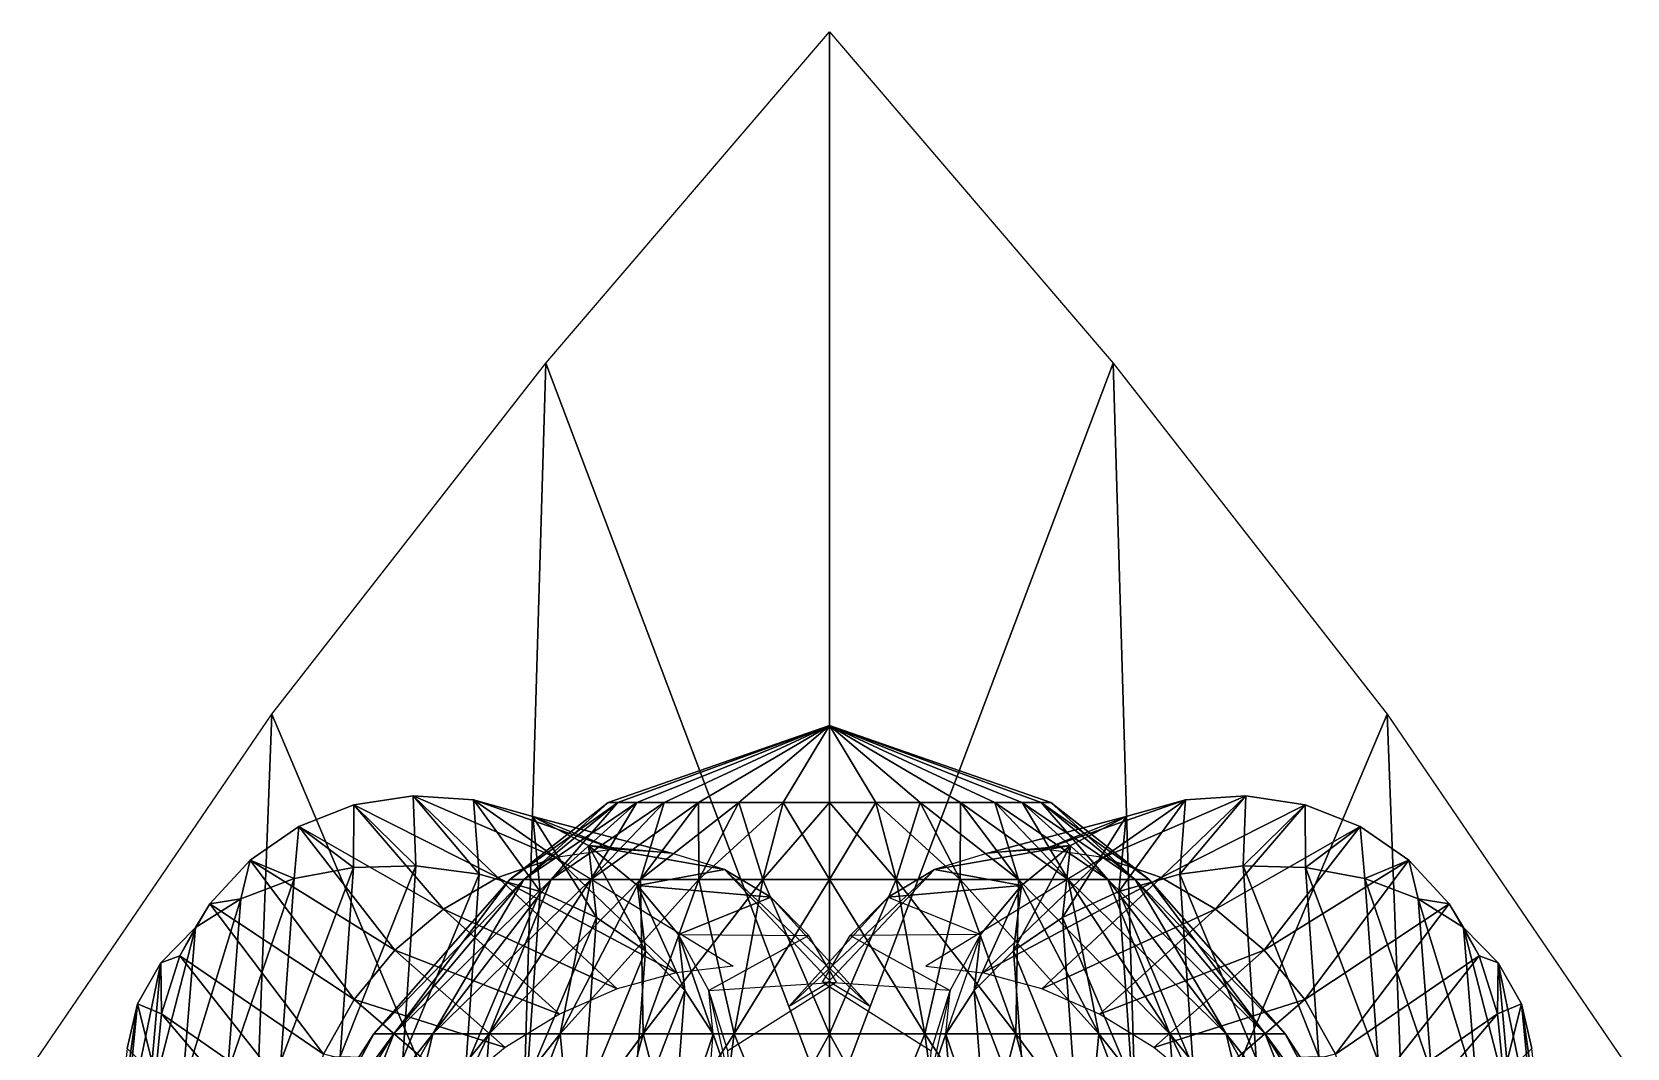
# Model space of a CAD drawing. Extents: x -6.5 to 6.5, y -27.2 to 23.5.
# Drawn here: x -2.59 to 2.59, y 20.2 to 23.5 of the extents above; entities that cross this region are included whole.
import ezdxf

# ---------------------------------------------------------------- set-up
doc = ezdxf.new("R2010")
doc.units = 0
doc.header["$MEASUREMENT"] = 0
doc.layers.add('DEFAULT', color=7, linetype='CONTINUOUS')

msp = doc.modelspace()

# ---------------------------------------------------------------- linework, layer by layer
at = {"layer": 'DEFAULT'}
for points in [[(0, 19.989248, -6.818016), (-0.920244, 22.425159, -6.266273), (0, 23.5, -6.25)], [(0.920244, 22.425159, -6.266273), (0, 19.989248, -6.818016), (0, 23.5, -6.25)], [(-1.009787, 19.395287, -6.664961), (-1.808512, 21.286743, -6.0308), (-0.920244, 22.425159, -6.266273)], [(-1.009787, 19.395287, -6.664961), (-0.920244, 22.425159, -6.266273), (0, 19.989248, -6.818016)], [(1.009787, 19.395287, -6.664961), (0, 19.989248, -6.818016), (0.920244, 22.425159, -6.266273)], [(1.808512, 21.286743, -6.0308), (1.009787, 19.395287, -6.664961), (0.920244, 22.425159, -6.266273)], [(-1.902113, 18.836811, -6.271751), (-2.587053, 20.144905, -5.468666), (-1.808512, 21.286743, -6.0308)], [(-1.902113, 18.836811, -6.271751), (-1.808512, 21.286743, -6.0308), (-1.009787, 19.395287, -6.664961)], [(1.902113, 18.836811, -6.271751), (1.009787, 19.395287, -6.664961), (1.808512, 21.286743, -6.0308)], [(2.587053, 20.144905, -5.468666), (1.902113, 18.836811, -6.271751), (1.808512, 21.286743, -6.0308)], [(-0.718078, 21, 0.075474), (0, 21.25), (-0.71808, 21, -0.075474)], [(-0.686695, 21, 0.223122), (0, 21.25), (-0.71808, 21, 0.075474)], [(-0.718079, 21, -0.075474), (0, 21.25), (-0.686696, 21, -0.223122)], [(-0.6253, 21, 0.361017), (0, 21.25), (-0.686696, 21, 0.223122)], [(-0.686695, 21, -0.22312), (0, 21.25), (-0.625301, 21, -0.361017)], [(-0.536576, 21, 0.483135), (0, 21.25), (-0.625301, 21, 0.361017)], [(-0.6253, 21, -0.361017), (0, 21.25), (-0.536576, 21, -0.483135)], [(-0.424401, 21, 0.584137), (0, 21.25), (-0.536577, 21, 0.483135)], [(-0.536576, 21, -0.483135), (0, 21.25), (-0.424401, 21, -0.584139)], [(-0.293678, 21, 0.659611), (0, 21.25), (-0.424402, 21, 0.584139)], [(-0.424401, 21, -0.584137), (0, 21.25), (-0.293678, 21, -0.659613)], [(-0.293678, 21, -0.659611), (0, 21.25), (-0.150119, 21, -0.706257)], [(-0.150119, 21, 0.706255), (0, 21.25), (-0.293678, 21, 0.659613)], [(0, 21, 0.722034), (0, 21.25), (-0.15012, 21, 0.706257)], [(-0.150119, 21, -0.706255), (0, 21.25), (0, 21, -0.722034)], [(0.424401, 21, 0.584137), (0, 21.25), (0.293678, 21, 0.659613)], [(0.536576, 21, 0.483135), (0, 21.25), (0.424401, 21, 0.584139)], [(0.6253, 21, 0.361017), (0, 21.25), (0.536576, 21, 0.483135)], [(0.686695, 21, 0.22312), (0, 21.25), (0.625301, 21, 0.361017)], [(0.718079, 21, 0.075474), (0, 21.25), (0.686696, 21, 0.223122)], [(0.718078, 21, -0.075474), (0, 21.25), (0.71808, 21, 0.075474)], [(0.686695, 21, -0.223122), (0, 21.25), (0.71808, 21, -0.075474)], [(0.6253, 21, -0.361017), (0, 21.25), (0.686696, 21, -0.223122)], [(0.536576, 21, -0.483135), (0, 21.25), (0.625301, 21, -0.361017)], [(0.424401, 21, -0.584137), (0, 21.25), (0.536577, 21, -0.483135)], [(0.293678, 21, -0.659611), (0, 21.25), (0.424402, 21, -0.584139)], [(0.150119, 21, -0.706255), (0, 21.25), (0.293678, 21, -0.659613)], [(0, 21, -0.722034), (0, 21.25), (0.15012, 21, -0.706257)], [(0.150119, 21, 0.706255), (0, 21.25), (0, 21, 0.722034)], [(0.293678, 21, 0.659611), (0, 21.25), (0.150119, 21, 0.706257)], [(-1.350543, 21.021906, 0.76192), (-1.542359, 20.992479, 0.689817), (-1.341277, 20.794504, 1.687333)], [(-1.350543, 21.021906, 0.76192), (-1.075709, 20.756378, -0.302451), (-1.542359, 20.992479, 0.689817)], [(-1.154195, 21.008997, 0.826254), (-1.350543, 21.021906, 0.76192), (-1.136179, 20.768114, 1.697136)], [(-0.888186, 20.822184, -0.24446), (-1.075709, 20.756378, -0.302451), (-1.350543, 21.021906, 0.76192)], [(-1.154195, 21.008997, 0.826254), (-0.888186, 20.822184, -0.24446), (-1.350543, 21.021906, 0.76192)], [(-1.136179, 20.768114, 1.697136), (-1.350543, 21.021906, 0.76192), (-1.341277, 20.794504, 1.687333)], [(-0.961896, 20.954319, 0.880008), (-1.154195, 21.008997, 0.826254), (-0.938099, 20.711464, 1.676803)], [(-0.697716, 20.848999, -0.16791), (-0.888186, 20.822184, -0.24446), (-1.154195, 21.008997, 0.826254)], [(-0.961896, 20.954319, 0.880008), (-0.697716, 20.848999, -0.16791), (-1.154195, 21.008997, 0.826254)], [(-0.938099, 20.711464, 1.676803), (-1.154195, 21.008997, 0.826254), (-1.136179, 20.768114, 1.697136)], [(0.961896, 20.954319, 0.880008), (1.154195, 21.008997, 0.826254), (0.697716, 20.848999, -0.16791)], [(0.697716, 20.848999, -0.16791), (1.154195, 21.008997, 0.826254), (0.888186, 20.822184, -0.24446)], [(1.154195, 21.008997, 0.826254), (1.350543, 21.021906, 0.76192), (0.888186, 20.822184, -0.24446)], [(0.888186, 20.822184, -0.24446), (1.350543, 21.021906, 0.76192), (1.075709, 20.756378, -0.302451)], [(0.938099, 20.711464, 1.676803), (1.136179, 20.768114, 1.697136), (1.154195, 21.008997, 0.826254)], [(0.961896, 20.954319, 0.880008), (0.938099, 20.711464, 1.676803), (1.154195, 21.008997, 0.826254)], [(1.350543, 21.021906, 0.76192), (1.542359, 20.992479, 0.689817), (1.075709, 20.756378, -0.302451)], [(1.136179, 20.768114, 1.697136), (1.341277, 20.794504, 1.687333), (1.350543, 21.021906, 0.76192)], [(1.154195, 21.008997, 0.826254), (1.136179, 20.768114, 1.697136), (1.350543, 21.021906, 0.76192)], [(1.350543, 21.021906, 0.76192), (1.341277, 20.794504, 1.687333), (1.542359, 20.992479, 0.689817)], [(-1.542359, 20.992479, 0.689817), (-1.721259, 20.922005, 0.613096), (-1.544432, 20.789482, 1.647822)], [(-1.542359, 20.992479, 0.689817), (-1.25209, 20.654465, -0.339348), (-1.721259, 20.922005, 0.613096)], [(-1.341277, 20.794504, 1.687333), (-1.542359, 20.992479, 0.689817), (-1.544432, 20.789482, 1.647822)], [(-1.075709, 20.756378, -0.302451), (-1.25209, 20.654465, -0.339348), (-1.542359, 20.992479, 0.689817)], [(-0.71808, 21, 0.075474), (-1.036375, 20.75, 0.108927), (-0.99108, 20.75, 0.322021)], [(-0.71808, 21, -0.075474), (-1.036375, 20.75, -0.108927), (-1.036374, 20.75, 0.108927)], [(-0.686696, 21, -0.223122), (-0.991081, 20.75, -0.322021), (-1.036374, 20.75, -0.108927)], [(-0.718079, 21, -0.075474), (-0.686696, 21, -0.223122), (-1.036374, 20.75, -0.108927)], [(-0.718078, 21, 0.075474), (-0.71808, 21, -0.075474), (-1.036374, 20.75, 0.108927)], [(-0.686696, 21, 0.223122), (-0.991081, 20.75, 0.322021), (-0.90247, 20.75, 0.521042)], [(-0.625301, 21, -0.361017), (-0.902471, 20.75, -0.521042), (-0.99108, 20.75, -0.322021)], [(-0.686695, 21, -0.22312), (-0.625301, 21, -0.361017), (-0.99108, 20.75, -0.322021)], [(-0.686695, 21, 0.223122), (-0.71808, 21, 0.075474), (-0.99108, 20.75, 0.322021)], [(-0.625301, 21, 0.361017), (-0.902471, 20.75, 0.521042), (-0.774418, 20.75, 0.69729)], [(-0.536576, 21, -0.483135), (-0.774419, 20.75, -0.69729), (-0.90247, 20.75, -0.521042)], [(-0.6253, 21, -0.361017), (-0.536576, 21, -0.483135), (-0.90247, 20.75, -0.521042)], [(-0.6253, 21, 0.361017), (-0.686696, 21, 0.223122), (-0.90247, 20.75, 0.521042)], [(-0.536577, 21, 0.483135), (-0.774419, 20.75, 0.69729), (-0.612521, 20.75, 0.843063)], [(-0.424401, 21, -0.584139), (-0.612521, 20.75, -0.843063), (-0.774419, 20.75, -0.69729)], [(-0.536576, 21, -0.483135), (-0.424401, 21, -0.584139), (-0.774419, 20.75, -0.69729)], [(-0.536576, 21, 0.483135), (-0.625301, 21, 0.361017), (-0.774418, 20.75, 0.69729)], [(-0.424402, 21, 0.584139), (-0.612522, 20.75, 0.843063), (-0.423853, 20.75, 0.95199)], [(-0.293678, 21, -0.659613), (-0.423854, 20.75, -0.95199), (-0.612521, 20.75, -0.843063)], [(-0.424401, 21, -0.584137), (-0.293678, 21, -0.659613), (-0.612521, 20.75, -0.843063)], [(-0.424401, 21, 0.584137), (-0.536577, 21, 0.483135), (-0.612521, 20.75, 0.843063)], [(-0.293678, 21, 0.659611), (-0.424402, 21, 0.584139), (-0.423853, 20.75, 0.95199)], [(-0.293678, 21, 0.659613), (-0.423854, 20.75, 0.95199), (-0.216661, 20.75, 1.019312)], [(-0.150119, 21, -0.706257), (-0.216661, 20.75, -1.019312), (-0.423854, 20.75, -0.95199)], [(-0.293678, 21, -0.659611), (-0.150119, 21, -0.706257), (-0.423854, 20.75, -0.95199)], [(-0.150119, 21, 0.706255), (-0.293678, 21, 0.659613), (-0.216661, 20.75, 1.019312)], [(-0.15012, 21, 0.706257), (-0.216662, 20.75, 1.019312), (0, 20.75, 1.042084)], [(0, 21, -0.722034), (0, 20.75, -1.042084), (-0.216661, 20.75, -1.019312)], [(-0.150119, 21, -0.706255), (0, 21, -0.722034), (-0.216661, 20.75, -1.019312)], [(0, 21, 0.722034), (-0.15012, 21, 0.706257), (0, 20.75, 1.042084)], [(0, 21, 0.722034), (0, 20.75, 1.042084), (0.216661, 20.75, 1.019312)], [(0.15012, 21, -0.706257), (0.216662, 20.75, -1.019312), (0, 20.75, -1.042084)], [(0, 21, -0.722034), (0.15012, 21, -0.706257), (0, 20.75, -1.042084)], [(0.150119, 21, 0.706255), (0, 21, 0.722034), (0.216661, 20.75, 1.019312)], [(0.150119, 21, 0.706257), (0.216661, 20.75, 1.019312), (0.423854, 20.75, 0.95199)], [(0.150119, 21, -0.706255), (0.293678, 21, -0.659613), (0.216661, 20.75, -1.019312)], [(0.293678, 21, 0.659611), (0.150119, 21, 0.706257), (0.423854, 20.75, 0.95199)], [(0.293678, 21, -0.659613), (0.423854, 20.75, -0.95199), (0.216661, 20.75, -1.019312)], [(0.293678, 21, 0.659613), (0.423854, 20.75, 0.95199), (0.612521, 20.75, 0.843063)], [(0.424401, 21, 0.584137), (0.293678, 21, 0.659613), (0.612521, 20.75, 0.843063)], [(0.293678, 21, -0.659611), (0.424402, 21, -0.584139), (0.423853, 20.75, -0.95199)], [(0.424402, 21, -0.584139), (0.612522, 20.75, -0.843063), (0.423853, 20.75, -0.95199)], [(0.424401, 21, 0.584139), (0.612521, 20.75, 0.843063), (0.774419, 20.75, 0.69729)], [(0.536576, 21, 0.483135), (0.424401, 21, 0.584139), (0.774419, 20.75, 0.69729)], [(0.424401, 21, -0.584137), (0.536577, 21, -0.483135), (0.612521, 20.75, -0.843063)], [(0.536576, 21, 0.483135), (0.774419, 20.75, 0.69729), (0.90247, 20.75, 0.521042)], [(0.6253, 21, 0.361017), (0.536576, 21, 0.483135), (0.90247, 20.75, 0.521042)], [(0.536576, 21, -0.483135), (0.625301, 21, -0.361017), (0.774418, 20.75, -0.69729)], [(0.536577, 21, -0.483135), (0.774419, 20.75, -0.69729), (0.612521, 20.75, -0.843063)], [(0.6253, 21, -0.361017), (0.686696, 21, -0.223122), (0.90247, 20.75, -0.521042)], [(0.625301, 21, -0.361017), (0.902471, 20.75, -0.521042), (0.774418, 20.75, -0.69729)], [(0.625301, 21, 0.361017), (0.902471, 20.75, 0.521042), (0.99108, 20.75, 0.322021)], [(0.686695, 21, 0.22312), (0.625301, 21, 0.361017), (0.99108, 20.75, 0.322021)], [(0.686695, 21, -0.223122), (0.71808, 21, -0.075474), (0.99108, 20.75, -0.322021)], [(0.686696, 21, -0.223122), (0.991081, 20.75, -0.322021), (0.90247, 20.75, -0.521042)], [(0.686696, 21, 0.223122), (0.991081, 20.75, 0.322021), (1.036374, 20.75, 0.108927)], [(0.718079, 21, 0.075474), (0.686696, 21, 0.223122), (1.036374, 20.75, 0.108927)], [(0.718078, 21, -0.075474), (0.71808, 21, 0.075474), (1.036374, 20.75, -0.108927)], [(0.71808, 21, -0.075474), (1.036375, 20.75, -0.108927), (0.99108, 20.75, -0.322021)], [(0.71808, 21, 0.075474), (1.036375, 20.75, 0.108927), (1.036374, 20.75, -0.108927)], [(1.075709, 20.756378, -0.302451), (1.542359, 20.992479, 0.689817), (1.25209, 20.654465, -0.339348)], [(1.542359, 20.992479, 0.689817), (1.721259, 20.922005, 0.613096), (1.25209, 20.654465, -0.339348)], [(1.341277, 20.794504, 1.687333), (1.544432, 20.789482, 1.647822), (1.542359, 20.992479, 0.689817)], [(1.542359, 20.992479, 0.689817), (1.544432, 20.789482, 1.647822), (1.721259, 20.922005, 0.613096)], [(-1.721259, 20.922005, 0.613096), (-1.879426, 20.813562, 0.535112), (-1.736763, 20.753265, 1.580331)], [(-1.721259, 20.922005, 0.613096), (-1.40962, 20.520893, -0.353537), (-1.879426, 20.813562, 0.535112)], [(-1.544432, 20.789482, 1.647822), (-1.721259, 20.922005, 0.613096), (-1.736763, 20.753265, 1.580331)], [(-1.25209, 20.654465, -0.339348), (-1.40962, 20.520893, -0.353537), (-1.721259, 20.922005, 0.613096)], [(-0.755696, 20.627031, 1.627222), (-0.78205, 20.86026, 0.920832), (-0.961896, 20.954319, 0.880008)], [(-0.961896, 20.954319, 0.880008), (-0.938099, 20.711464, 1.676803), (-0.755696, 20.627031, 1.627222)], [(-0.512623, 20.835657, -0.076145), (-0.697716, 20.848999, -0.16791), (-0.961896, 20.954319, 0.880008)], [(-0.78205, 20.86026, 0.920832), (-0.512623, 20.835657, -0.076145), (-0.961896, 20.954319, 0.880008)], [(0.78205, 20.86026, 0.920832), (0.961896, 20.954319, 0.880008), (0.512623, 20.835657, -0.076145)], [(0.512623, 20.835657, -0.076145), (0.961896, 20.954319, 0.880008), (0.697716, 20.848999, -0.16791)], [(0.961896, 20.954319, 0.880008), (0.755696, 20.627031, 1.627222), (0.938099, 20.711464, 1.676803)], [(0.755696, 20.627031, 1.627222), (0.961896, 20.954319, 0.880008), (0.78205, 20.86026, 0.920832)], [(1.25209, 20.654465, -0.339348), (1.721259, 20.922005, 0.613096), (1.40962, 20.520893, -0.353537)], [(1.721259, 20.922005, 0.613096), (1.879426, 20.813562, 0.535112), (1.40962, 20.520893, -0.353537)], [(1.544432, 20.789482, 1.647822), (1.736763, 20.753265, 1.580331), (1.721259, 20.922005, 0.613096)], [(1.721259, 20.922005, 0.613096), (1.736763, 20.753265, 1.580331), (1.879426, 20.813562, 0.535112)], [(-0.596942, 20.518503, 1.550561), (-0.622519, 20.73093, 0.946941), (-0.78205, 20.86026, 0.920832)], [(-0.78205, 20.86026, 0.920832), (-0.755696, 20.627031, 1.627222), (-0.596942, 20.518503, 1.550561)], [(-0.340997, 20.782742, 0.026823), (-0.512623, 20.835657, -0.076145), (-0.78205, 20.86026, 0.920832)], [(-0.622519, 20.73093, 0.946941), (-0.340997, 20.782742, 0.026823), (-0.78205, 20.86026, 0.920832)], [(0.622519, 20.73093, 0.946941), (0.78205, 20.86026, 0.920832), (0.340997, 20.782742, 0.026823)], [(0.340997, 20.782742, 0.026823), (0.78205, 20.86026, 0.920832), (0.512623, 20.835657, -0.076145)], [(0.78205, 20.86026, 0.920832), (0.596942, 20.518503, 1.550561), (0.755696, 20.627031, 1.627222)], [(0.596942, 20.518503, 1.550561), (0.78205, 20.86026, 0.920832), (0.622519, 20.73093, 0.946941)], [(-1.879426, 20.813562, 0.535112), (-2.009945, 20.67189, 0.459271), (-1.909866, 20.687437, 1.487808)], [(-1.541413, 20.361504, -0.344401), (-2.009945, 20.67189, 0.459271), (-1.879426, 20.813562, 0.535112)], [(-1.736763, 20.753265, 1.580331), (-1.879426, 20.813562, 0.535112), (-1.909866, 20.687437, 1.487808)], [(-1.879426, 20.813562, 0.535112), (-1.40962, 20.520893, -0.353537), (-1.541413, 20.361504, -0.344401)], [(-1.075709, 20.756378, -0.302451), (-0.888186, 20.822184, -0.24446), (-0.497716, 20.448095, -0.769348)], [(-0.497716, 20.448095, -0.769348), (-0.888186, 20.822184, -0.24446), (-0.312623, 20.468769, -0.678952)], [(0.497716, 20.448095, -0.769348), (0.888186, 20.822184, -0.24446), (0.312623, 20.468769, -0.678952)], [(1.075709, 20.756378, -0.302451), (0.497716, 20.448095, -0.769348), (0.888186, 20.822184, -0.24446)], [(1.879426, 20.813562, 0.535112), (1.541413, 20.361504, -0.344401), (1.40962, 20.520893, -0.353537)], [(1.541413, 20.361504, -0.344401), (1.879426, 20.813562, 0.535112), (2.009945, 20.67189, 0.459271)], [(1.736763, 20.753265, 1.580331), (1.909866, 20.687437, 1.487808), (1.879426, 20.813562, 0.535112)], [(1.879426, 20.813562, 0.535112), (1.909866, 20.687437, 1.487808), (2.009945, 20.67189, 0.459271)], [(-1.736763, 20.753265, 1.580331), (-1.909866, 20.687437, 1.487808), (-1.952963, 20.123337, 1.996896)], [(-1.77986, 20.160492, 2.104195), (-1.736763, 20.753265, 1.580331), (-1.952963, 20.123337, 1.996896)], [(-1.544432, 20.789482, 1.647822), (-1.736763, 20.753265, 1.580331), (-1.77986, 20.160492, 2.104195)], [(-1.587529, 20.17627, 2.179147), (-1.544432, 20.789482, 1.647822), (-1.77986, 20.160492, 2.104195)], [(-1.341277, 20.794504, 1.687333), (-1.544432, 20.789482, 1.647822), (-1.587529, 20.17627, 2.179147)], [(-1.384375, 20.169979, 2.218476), (-1.341277, 20.794504, 1.687333), (-1.587529, 20.17627, 2.179147)], [(-0.99108, 20.75, 0.322021), (-1.036375, 20.75, 0.108927), (-1.477648, 20.25, 0.155308)], [(-1.036374, 20.75, 0.108927), (-1.036375, 20.75, -0.108927), (-1.477648, 20.25, -0.155308)], [(-1.477648, 20.25, -0.155306), (-1.036374, 20.75, -0.108927), (-1.413068, 20.25, -0.459133)], [(-1.477648, 20.25, 0.155308), (-1.036374, 20.75, 0.108927), (-1.477648, 20.25, -0.155308)], [(-1.413068, 20.25, 0.459133), (-0.99108, 20.75, 0.322021), (-1.477648, 20.25, 0.155308)], [(-0.90247, 20.75, 0.521042), (-0.991081, 20.75, 0.322021), (-1.413068, 20.25, 0.459133)], [(-1.036374, 20.75, -0.108927), (-0.991081, 20.75, -0.322021), (-1.413068, 20.25, -0.459133)], [(-1.413068, 20.25, -0.459133), (-0.99108, 20.75, -0.322021), (-1.28673, 20.25, -0.742893)], [(-1.286729, 20.25, 0.742893), (-0.90247, 20.75, 0.521042), (-1.413068, 20.25, 0.459133)], [(-1.384375, 20.169979, 2.218476), (-1.136179, 20.768114, 1.697136), (-1.341277, 20.794504, 1.687333)], [(-1.136179, 20.768114, 1.697136), (-1.384375, 20.169979, 2.218476), (-1.179276, 20.141897, 2.220463)], [(-0.774418, 20.75, 0.69729), (-0.902471, 20.75, 0.521042), (-1.28673, 20.25, 0.742893)], [(-0.99108, 20.75, -0.322021), (-0.902471, 20.75, -0.521042), (-1.28673, 20.25, -0.742893)], [(-1.28673, 20.25, -0.742893), (-0.90247, 20.75, -0.521042), (-1.104155, 20.25, -0.994186)], [(-1.104155, 20.25, 0.994186), (-0.774418, 20.75, 0.69729), (-1.28673, 20.25, 0.742893)], [(-1.25209, 20.654465, -0.339348), (-1.075709, 20.756378, -0.302451), (-0.688186, 20.39546, -0.831062)], [(-1.179276, 20.141897, 2.220463), (-0.938099, 20.711464, 1.676803), (-1.136179, 20.768114, 1.697136)], [(-0.612521, 20.75, 0.843063), (-0.774419, 20.75, 0.69729), (-1.104155, 20.25, 0.994186)], [(-0.90247, 20.75, -0.521042), (-0.774419, 20.75, -0.69729), (-1.104155, 20.25, -0.994186)], [(-1.104155, 20.25, -0.994186), (-0.774419, 20.75, -0.69729), (-0.873324, 20.25, -1.202028)], [(-0.873324, 20.25, 1.202028), (-0.612521, 20.75, 0.843063), (-1.104155, 20.25, 0.994186)], [(-0.497716, 20.448095, -0.769348), (-0.688186, 20.39546, -0.831062), (-1.075709, 20.756378, -0.302451)], [(-0.423853, 20.75, 0.95199), (-0.612522, 20.75, 0.843063), (-0.873324, 20.25, 1.202028)], [(-0.774419, 20.75, -0.69729), (-0.612521, 20.75, -0.843063), (-0.873324, 20.25, -1.202028)], [(-0.873324, 20.25, -1.202026), (-0.612521, 20.75, -0.843063), (-0.604324, 20.25, -1.357334)], [(-0.604324, 20.25, 1.357334), (-0.423853, 20.75, 0.95199), (-0.873324, 20.25, 1.202028)], [(-0.190339, 20.69256, 0.136494), (-0.340997, 20.782742, 0.026823), (-0.622519, 20.73093, 0.946941)], [(-0.612521, 20.75, -0.843063), (-0.423854, 20.75, -0.95199), (-0.604324, 20.25, -1.357334)], [(-0.604325, 20.25, -1.357334), (-0.423854, 20.75, -0.95199), (-0.308913, 20.25, -1.45332)], [(-0.216661, 20.75, 1.019312), (-0.423854, 20.75, 0.95199), (-0.604324, 20.25, 1.357334)], [(-0.308912, 20.25, 1.45332), (-0.216661, 20.75, 1.019312), (-0.604324, 20.25, 1.357334)], [(-0.423854, 20.75, -0.95199), (-0.216661, 20.75, -1.019312), (-0.308913, 20.25, -1.45332)], [(0.009661, 20.41205, -0.429002), (-0.340997, 20.782742, 0.026823), (0.132767, 20.337139, -0.28037)], [(0.132767, 20.337139, -0.28037), (-0.340997, 20.782742, 0.026823), (-0.190339, 20.69256, 0.136494)], [(-0.308913, 20.25, -1.45332), (-0.216661, 20.75, -1.019312), (0, 20.25, -1.485788)], [(0, 20.75, 1.042084), (-0.216662, 20.75, 1.019312), (-0.308912, 20.25, 1.45332)], [(0, 20.25, 1.485786), (0, 20.75, 1.042084), (-0.308912, 20.25, 1.45332)], [(-0.216661, 20.75, -1.019312), (0, 20.75, -1.042084), (0, 20.25, -1.485788)], [(-0.132767, 20.337139, -0.28037), (0.190339, 20.69256, 0.136494), (0.340997, 20.782742, 0.026823)], [(-0.009661, 20.41205, -0.429002), (-0.132767, 20.337139, -0.28037), (0.340997, 20.782742, 0.026823)], [(0.216661, 20.75, 1.019312), (0, 20.75, 1.042084), (0, 20.25, 1.485788)], [(0, 20.75, -1.042084), (0.216662, 20.75, -1.019312), (0.308912, 20.25, -1.45332)], [(0, 20.25, -1.485786), (0, 20.75, -1.042084), (0.308912, 20.25, -1.45332)], [(0.308913, 20.25, 1.45332), (0.216661, 20.75, 1.019312), (0, 20.25, 1.485788)], [(0.190339, 20.69256, 0.136494), (0.622519, 20.73093, 0.946941), (0.340997, 20.782742, 0.026823)], [(0.423854, 20.75, 0.95199), (0.216661, 20.75, 1.019312), (0.308913, 20.25, 1.45332)], [(0.216661, 20.75, -1.019312), (0.423854, 20.75, -0.95199), (0.604324, 20.25, -1.357334)], [(0.308912, 20.25, -1.45332), (0.216661, 20.75, -1.019312), (0.604324, 20.25, -1.357334)], [(0.604325, 20.25, 1.357334), (0.423854, 20.75, 0.95199), (0.308913, 20.25, 1.45332)], [(0.423853, 20.75, -0.95199), (0.612522, 20.75, -0.843063), (0.873324, 20.25, -1.202028)], [(0.604324, 20.25, -1.357334), (0.423853, 20.75, -0.95199), (0.873324, 20.25, -1.202028)], [(0.612521, 20.75, 0.843063), (0.423854, 20.75, 0.95199), (0.604324, 20.25, 1.357334)], [(0.497716, 20.448095, -0.769348), (1.075709, 20.756378, -0.302451), (0.688186, 20.39546, -0.831062)], [(0.873324, 20.25, 1.202026), (0.612521, 20.75, 0.843063), (0.604324, 20.25, 1.357334)], [(0.612521, 20.75, -0.843063), (0.774419, 20.75, -0.69729), (1.104155, 20.25, -0.994186)], [(0.774419, 20.75, 0.69729), (0.612521, 20.75, 0.843063), (0.873324, 20.25, 1.202028)], [(0.873324, 20.25, -1.202028), (0.612521, 20.75, -0.843063), (1.104155, 20.25, -0.994186)], [(1.25209, 20.654465, -0.339348), (0.688186, 20.39546, -0.831062), (1.075709, 20.756378, -0.302451)], [(0.774418, 20.75, -0.69729), (0.902471, 20.75, -0.521042), (1.28673, 20.25, -0.742893)], [(1.104155, 20.25, -0.994186), (0.774418, 20.75, -0.69729), (1.28673, 20.25, -0.742893)], [(0.90247, 20.75, 0.521042), (0.774419, 20.75, 0.69729), (1.104155, 20.25, 0.994186)], [(1.104155, 20.25, 0.994186), (0.774419, 20.75, 0.69729), (0.873324, 20.25, 1.202028)], [(0.90247, 20.75, -0.521042), (0.991081, 20.75, -0.322021), (1.413068, 20.25, -0.459133)], [(1.28673, 20.25, 0.742893), (0.90247, 20.75, 0.521042), (1.104155, 20.25, 0.994186)], [(1.286729, 20.25, -0.742893), (0.90247, 20.75, -0.521042), (1.413068, 20.25, -0.459133)], [(0.99108, 20.75, 0.322021), (0.902471, 20.75, 0.521042), (1.28673, 20.25, 0.742893)], [(1.179276, 20.141897, 2.220463), (1.136179, 20.768114, 1.697136), (0.938099, 20.711464, 1.676803)], [(0.99108, 20.75, -0.322021), (1.036375, 20.75, -0.108927), (1.477648, 20.25, -0.155308)], [(1.413068, 20.25, 0.459133), (0.99108, 20.75, 0.322021), (1.28673, 20.25, 0.742893)], [(1.413068, 20.25, -0.459133), (0.99108, 20.75, -0.322021), (1.477648, 20.25, -0.155308)], [(1.036374, 20.75, 0.108927), (0.991081, 20.75, 0.322021), (1.413068, 20.25, 0.459133)], [(1.036374, 20.75, -0.108927), (1.036375, 20.75, 0.108927), (1.477648, 20.25, 0.155308)], [(1.477648, 20.25, 0.155306), (1.036374, 20.75, 0.108927), (1.413068, 20.25, 0.459133)], [(1.477648, 20.25, -0.155308), (1.036374, 20.75, -0.108927), (1.477648, 20.25, 0.155308)], [(1.384375, 20.169979, 2.218476), (1.341277, 20.794504, 1.687333), (1.136179, 20.768114, 1.697136)], [(1.136179, 20.768114, 1.697136), (1.179276, 20.141897, 2.220463), (1.384375, 20.169979, 2.218476)], [(1.384375, 20.169979, 2.218476), (1.587529, 20.17627, 2.179147), (1.341277, 20.794504, 1.687333)], [(1.341277, 20.794504, 1.687333), (1.587529, 20.17627, 2.179147), (1.544432, 20.789482, 1.647822)], [(1.587529, 20.17627, 2.179147), (1.77986, 20.160492, 2.104195), (1.544432, 20.789482, 1.647822)], [(1.544432, 20.789482, 1.647822), (1.77986, 20.160492, 2.104195), (1.736763, 20.753265, 1.580331)], [(1.77986, 20.160492, 2.104195), (1.952963, 20.123337, 1.996896), (1.736763, 20.753265, 1.580331)], [(1.736763, 20.753265, 1.580331), (1.952963, 20.123337, 1.996896), (1.909866, 20.687437, 1.487808)], [(-0.938099, 20.711464, 1.676803), (-1.179276, 20.141897, 2.220463), (-0.981196, 20.09325, 2.185021)], [(-0.755696, 20.627031, 1.627222), (-0.938099, 20.711464, 1.676803), (-0.981196, 20.09325, 2.185021)], [(-0.490273, 20.571985, 0.957196), (-0.190339, 20.69256, 0.136494), (-0.622519, 20.73093, 0.946941)], [(-0.468774, 20.390625, 1.45017), (-0.622519, 20.73093, 0.946941), (-0.596942, 20.518503, 1.550561)], [(-0.622519, 20.73093, 0.946941), (-0.468774, 20.390625, 1.45017), (-0.490273, 20.571985, 0.957196)], [(0.490273, 20.571985, 0.957196), (0.622519, 20.73093, 0.946941), (0.190339, 20.69256, 0.136494)], [(0.622519, 20.73093, 0.946941), (0.490273, 20.571985, 0.957196), (0.468774, 20.390625, 1.45017)], [(0.468774, 20.390625, 1.45017), (0.596942, 20.518503, 1.550561), (0.622519, 20.73093, 0.946941)], [(0.755696, 20.627031, 1.627222), (0.981196, 20.09325, 2.185021), (0.938099, 20.711464, 1.676803)], [(0.938099, 20.711464, 1.676803), (0.981196, 20.09325, 2.185021), (1.179276, 20.141897, 2.220463)], [(-2.009945, 20.67189, 0.459271), (-2.107113, 20.503181, 0.388888), (-2.056174, 20.594877, 1.374298)], [(-2.009945, 20.67189, 0.459271), (-1.64171, 20.183262, -0.312336), (-2.107113, 20.503181, 0.388888)], [(-1.909866, 20.687437, 1.487808), (-2.056174, 20.594877, 1.374298), (-2.099271, 20.066427, 1.861939)], [(-1.952963, 20.123337, 1.996896), (-1.909866, 20.687437, 1.487808), (-2.099271, 20.066427, 1.861939)], [(-1.909866, 20.687437, 1.487808), (-2.009945, 20.67189, 0.459271), (-2.056174, 20.594877, 1.374298)], [(-2.009945, 20.67189, 0.459271), (-1.541413, 20.361504, -0.344401), (-1.64171, 20.183262, -0.312336)], [(-1.25209, 20.654465, -0.339348), (-0.875709, 20.313164, -0.861398), (-1.40962, 20.520893, -0.353537)], [(-0.875709, 20.313164, -0.861398), (-1.25209, 20.654465, -0.339348), (-0.688186, 20.39546, -0.831062)], [(-0.067233, 20.569059, 0.248076), (-0.190339, 20.69256, 0.136494), (-0.490273, 20.571985, 0.957196)], [(0.067233, 20.569059, 0.248076), (0.190339, 20.69256, 0.136494), (0.490273, 20.571985, 0.957196)], [(0.875709, 20.313164, -0.861398), (0.688186, 20.39546, -0.831062), (1.25209, 20.654465, -0.339348)], [(1.25209, 20.654465, -0.339348), (1.40962, 20.520893, -0.353537), (0.875709, 20.313164, -0.861398)], [(2.009945, 20.67189, 0.459271), (1.64171, 20.183262, -0.312336), (1.541413, 20.361504, -0.344401)], [(2.009945, 20.67189, 0.459271), (2.107113, 20.503181, 0.388888), (1.64171, 20.183262, -0.312336)], [(1.909866, 20.687437, 1.487808), (2.056174, 20.594877, 1.374298), (2.009945, 20.67189, 0.459271)], [(1.952963, 20.123337, 1.996896), (2.099271, 20.066427, 1.861939), (1.909866, 20.687437, 1.487808)], [(1.909866, 20.687437, 1.487808), (2.099271, 20.066427, 1.861939), (2.056174, 20.594877, 1.374298)], [(2.009945, 20.67189, 0.459271), (2.056174, 20.594877, 1.374298), (2.107113, 20.503181, 0.388888)], [(-2.056174, 20.594877, 1.374298), (-2.169293, 20.479628, 1.244762), (-2.21239, 19.99225, 1.705223)], [(-2.099271, 20.066427, 1.861939), (-2.056174, 20.594877, 1.374298), (-2.21239, 19.99225, 1.705223)], [(-2.056174, 20.594877, 1.374298), (-2.107113, 20.503181, 0.388888), (-2.169293, 20.479628, 1.244762)], [(-0.798793, 20.026165, 2.1137), (-0.755696, 20.627031, 1.627222), (-0.981196, 20.09325, 2.185021)], [(-0.596942, 20.518503, 1.550561), (-0.755696, 20.627031, 1.627222), (-0.798793, 20.026165, 2.1137)], [(0.596942, 20.518503, 1.550561), (0.798793, 20.026165, 2.1137), (0.755696, 20.627031, 1.627222)], [(0.798793, 20.026165, 2.1137), (0.981196, 20.09325, 2.185021), (0.755696, 20.627031, 1.627222)], [(2.056174, 20.594877, 1.374298), (2.169293, 20.479628, 1.244762), (2.107113, 20.503181, 0.388888)], [(2.099271, 20.066427, 1.861939), (2.21239, 19.99225, 1.705223), (2.056174, 20.594877, 1.374298)], [(2.056174, 20.594877, 1.374298), (2.21239, 19.99225, 1.705223), (2.169293, 20.479628, 1.244762)], [(-0.376794, 20.248985, 1.330437), (-0.391093, 20.390368, 0.951148), (-0.490273, 20.571985, 0.957196)], [(-0.490273, 20.571985, 0.957196), (-0.468774, 20.390625, 1.45017), (-0.376794, 20.248985, 1.330437)], [(-0.391093, 20.390368, 0.951148), (-0.490273, 20.571985, 0.957196), (-0.067233, 20.569059, 0.248076)], [(0.02294, 20.417633, 0.356691), (-0.067233, 20.569059, 0.248076), (-0.391093, 20.390368, 0.951148)], [(-0.02294, 20.417633, 0.356691), (0.067233, 20.569059, 0.248076), (0.391093, 20.390368, 0.951148)], [(0.391093, 20.390368, 0.951148), (0.490273, 20.571985, 0.957196), (0.067233, 20.569059, 0.248076)], [(0.376794, 20.248985, 1.330437), (0.391093, 20.390368, 0.951148), (0.490273, 20.571985, 0.957196)], [(0.490273, 20.571985, 0.957196), (0.376794, 20.248985, 1.330437), (0.468774, 20.390625, 1.45017)], [(-2.107113, 20.503181, 0.388888), (-2.166683, 20.314808, 0.32704), (-2.169293, 20.479628, 1.244762)], [(-2.107113, 20.503181, 0.388888), (-1.706128, 19.993956, -0.258745), (-2.166683, 20.314808, 0.32704)], [(-1.64171, 20.183262, -0.312336), (-1.706128, 19.993956, -0.258745), (-2.107113, 20.503181, 0.388888)], [(-1.40962, 20.520893, -0.353537), (-1.05209, 20.204802, -0.85903), (-1.541413, 20.361504, -0.344401)], [(-0.875709, 20.313164, -0.861398), (-1.05209, 20.204802, -0.85903), (-1.40962, 20.520893, -0.353537)], [(-0.640039, 19.943573, 2.009616), (-0.596942, 20.518503, 1.550561), (-0.798793, 20.026165, 2.1137)], [(-0.640039, 19.943573, 2.009616), (-0.468774, 20.390625, 1.45017), (-0.596942, 20.518503, 1.550561)], [(0.640039, 19.943573, 2.009616), (0.596942, 20.518503, 1.550561), (0.468774, 20.390625, 1.45017)], [(0.640039, 19.943573, 2.009616), (0.798793, 20.026165, 2.1137), (0.596942, 20.518503, 1.550561)], [(0.875709, 20.313164, -0.861398), (1.40962, 20.520893, -0.353537), (1.05209, 20.204802, -0.85903)], [(1.40962, 20.520893, -0.353537), (1.541413, 20.361504, -0.344401), (1.05209, 20.204802, -0.85903)], [(1.64171, 20.183262, -0.312336), (2.107113, 20.503181, 0.388888), (1.706128, 19.993956, -0.258745)], [(2.107113, 20.503181, 0.388888), (2.166683, 20.314808, 0.32704), (1.706128, 19.993956, -0.258745)], [(2.107113, 20.503181, 0.388888), (2.169293, 20.479628, 1.244762), (2.166683, 20.314808, 0.32704)], [(-2.169293, 20.479628, 1.244762), (-2.24428, 20.346727, 1.10486), (-2.287377, 19.904051, 1.533596)], [(-2.21239, 19.99225, 1.705223), (-2.169293, 20.479628, 1.244762), (-2.287377, 19.904051, 1.533596)], [(-2.169293, 20.479628, 1.244762), (-2.166683, 20.314808, 0.32704), (-2.24428, 20.346727, 1.10486)], [(2.169293, 20.479628, 1.244762), (2.24428, 20.346727, 1.10486), (2.166683, 20.314808, 0.32704)], [(2.21239, 19.99225, 1.705223), (2.287377, 19.904051, 1.533596), (2.169293, 20.479628, 1.244762)], [(2.169293, 20.479628, 1.244762), (2.287377, 19.904051, 1.533596), (2.24428, 20.346727, 1.10486)], [(-0.468774, 20.390625, 1.45017), (-0.640039, 19.943573, 2.009616), (-0.511871, 19.849083, 1.877318)], [(-0.511871, 19.849083, 1.877318), (-0.376794, 20.248985, 1.330437), (-0.468774, 20.390625, 1.45017)], [(-0.329313, 20.194017, 0.929061), (-0.391093, 20.390368, 0.951148), (0.02294, 20.417633, 0.356691)], [(-0.325023, 20.099775, 1.196594), (-0.329313, 20.194017, 0.929061), (-0.391093, 20.390368, 0.951148)], [(-0.391093, 20.390368, 0.951148), (-0.325023, 20.099775, 1.196594), (-0.376794, 20.248985, 1.330437)], [(0.329313, 20.194017, 0.929061), (0.391093, 20.390368, 0.951148), (-0.02294, 20.417633, 0.356691)], [(0.391093, 20.390368, 0.951148), (0.325023, 20.099775, 1.196594), (0.376794, 20.248985, 1.330437)], [(0.325023, 20.099775, 1.196594), (0.329313, 20.194017, 0.929061), (0.391093, 20.390368, 0.951148)], [(0.511871, 19.849083, 1.877318), (0.468774, 20.390625, 1.45017), (0.376794, 20.248985, 1.330437)], [(0.468774, 20.390625, 1.45017), (0.511871, 19.849083, 1.877318), (0.640039, 19.943573, 2.009616)], [(-2.24428, 20.346727, 1.10486), (-2.277857, 20.201982, 0.960708), (-2.320954, 19.805679, 1.35456)], [(-2.287377, 19.904051, 1.533596), (-2.24428, 20.346727, 1.10486), (-2.320954, 19.805679, 1.35456)], [(-2.24428, 20.346727, 1.10486), (-2.186052, 20.115004, 0.27643), (-2.277857, 20.201982, 0.960708)], [(-2.166683, 20.314808, 0.32704), (-2.186052, 20.115004, 0.27643), (-2.24428, 20.346727, 1.10486)], [(-1.541413, 20.361504, -0.344401), (-1.20962, 20.075111, -0.824062), (-1.64171, 20.183262, -0.312336)], [(-1.05209, 20.204802, -0.85903), (-1.20962, 20.075111, -0.824062), (-1.541413, 20.361504, -0.344401)], [(1.05209, 20.204802, -0.85903), (1.541413, 20.361504, -0.344401), (1.20962, 20.075111, -0.824062)], [(1.541413, 20.361504, -0.344401), (1.64171, 20.183262, -0.312336), (1.20962, 20.075111, -0.824062)], [(2.166683, 20.314808, 0.32704), (2.24428, 20.346727, 1.10486), (2.186052, 20.115004, 0.27643)], [(2.24428, 20.346727, 1.10486), (2.277857, 20.201982, 0.960708), (2.186052, 20.115004, 0.27643)], [(2.287377, 19.904051, 1.533596), (2.320954, 19.805679, 1.35456), (2.24428, 20.346727, 1.10486)], [(2.24428, 20.346727, 1.10486), (2.320954, 19.805679, 1.35456), (2.277857, 20.201982, 0.960708)], [(-2.166683, 20.314808, 0.32704), (-1.731851, 19.801861, -0.185971), (-2.186052, 20.115004, 0.27643)], [(-1.706128, 19.993956, -0.258745), (-1.731851, 19.801861, -0.185971), (-2.166683, 20.314808, 0.32704)], [(1.706128, 19.993956, -0.258745), (2.166683, 20.314808, 0.32704), (1.731851, 19.801861, -0.185971)], [(2.166683, 20.314808, 0.32704), (2.186052, 20.115004, 0.27643), (1.731851, 19.801861, -0.185971)], [(-1.477648, 20.25, -0.155308), (-1.962326, 19.5, -0.206249), (-1.962327, 19.5, 0.206249)], [(-1.962327, 19.5, 0.206249), (-1.477648, 20.25, 0.155308), (-1.477648, 20.25, -0.155308)], [(-1.413068, 20.25, -0.459133), (-1.876563, 19.5, -0.609732), (-1.962327, 19.5, -0.206249)], [(-1.962327, 19.5, -0.206249), (-1.477648, 20.25, -0.155306), (-1.413068, 20.25, -0.459133)], [(-1.477648, 20.25, 0.155308), (-1.962326, 19.5, 0.206249), (-1.876564, 19.5, 0.609732)], [(-1.876564, 19.5, 0.609732), (-1.413068, 20.25, 0.459133), (-1.477648, 20.25, 0.155308)], [(-1.28673, 20.25, -0.742893), (-1.708785, 19.5, -0.986567), (-1.876564, 19.5, -0.609732)], [(-1.876564, 19.5, -0.609732), (-1.413068, 20.25, -0.459133), (-1.28673, 20.25, -0.742893)], [(-1.413068, 20.25, 0.459133), (-1.876563, 19.5, 0.609732), (-1.708786, 19.5, 0.986568)], [(-1.708786, 19.5, 0.986568), (-1.286729, 20.25, 0.742893), (-1.413068, 20.25, 0.459133)], [(-1.104155, 20.25, -0.994186), (-1.466325, 19.5, -1.320286), (-1.708786, 19.5, -0.986568)], [(-1.708786, 19.5, -0.986568), (-1.28673, 20.25, -0.742893), (-1.104155, 20.25, -0.994186)], [(-1.28673, 20.25, 0.742893), (-1.708785, 19.5, 0.986568), (-1.466326, 19.5, 1.320286)], [(-1.466326, 19.5, 1.320286), (-1.104155, 20.25, 0.994186), (-1.28673, 20.25, 0.742893)], [(-0.873324, 20.25, -1.202028), (-1.15978, 19.5, -1.5963), (-1.466326, 19.5, -1.320286)], [(-1.466326, 19.5, -1.320286), (-1.104155, 20.25, -0.994186), (-0.873324, 20.25, -1.202028)], [(-1.104155, 20.25, 0.994186), (-1.466325, 19.5, 1.320286), (-1.15978, 19.5, 1.5963)], [(-0.873324, 20.25, 1.202028), (-1.15978, 19.5, 1.5963), (-0.802547, 19.5, 1.802549)], [(-1.15978, 19.5, 1.5963), (-0.873324, 20.25, 1.202028), (-1.104155, 20.25, 0.994186)], [(-0.604324, 20.25, -1.357334), (-0.802547, 19.5, -1.802549), (-1.15978, 19.5, -1.5963)], [(-1.15978, 19.5, -1.5963), (-0.873324, 20.25, -1.202026), (-0.604324, 20.25, -1.357334)], [(-0.802547, 19.5, 1.802549), (-0.604324, 20.25, 1.357334), (-0.873324, 20.25, 1.202028)], [(-0.308913, 20.25, -1.45332), (-0.410238, 19.5, -1.930017), (-0.802547, 19.5, -1.802549)], [(-0.802547, 19.5, -1.802549), (-0.604325, 20.25, -1.357334), (-0.308913, 20.25, -1.45332)], [(-0.604324, 20.25, 1.357334), (-0.802546, 19.5, 1.802549), (-0.410238, 19.5, 1.930017)], [(-0.410238, 19.5, 1.930017), (-0.308912, 20.25, 1.45332), (-0.604324, 20.25, 1.357334)], [(-0.419892, 19.746824, 1.722588), (-0.376794, 20.248985, 1.330437), (-0.511871, 19.849083, 1.877318)], [(-0.419892, 19.746824, 1.722588), (-0.376794, 20.248985, 1.330437), (-0.325023, 20.099775, 1.196594)], [(-0.308912, 20.25, 1.45332), (-0.410238, 19.5, 1.930017), (0, 19.5, 1.973137)], [(0, 20.25, -1.485788), (0, 19.5, -1.973135), (-0.410238, 19.5, -1.930017)], [(-0.410238, 19.5, -1.930017), (-0.308913, 20.25, -1.45332), (0, 20.25, -1.485788)], [(0, 19.5, 1.973137), (0, 20.25, 1.485786), (-0.308912, 20.25, 1.45332)], [(0, 20.25, 1.485788), (0, 19.5, 1.973135), (0.410238, 19.5, 1.930017)], [(0.410238, 19.5, 1.930017), (0.308913, 20.25, 1.45332), (0, 20.25, 1.485788)], [(0.308912, 20.25, -1.45332), (0.410238, 19.5, -1.930017), (0, 19.5, -1.973137)], [(0, 19.5, -1.973137), (0, 20.25, -1.485786), (0.308912, 20.25, -1.45332)], [(0.410238, 19.5, -1.930017), (0.308912, 20.25, -1.45332), (0.604324, 20.25, -1.357334)], [(0.802547, 19.5, 1.802549), (0.604325, 20.25, 1.357334), (0.308913, 20.25, 1.45332)], [(0.308913, 20.25, 1.45332), (0.410238, 19.5, 1.930017), (0.802547, 19.5, 1.802549)], [(0.419892, 19.746824, 1.722588), (0.376794, 20.248985, 1.330437), (0.325023, 20.099775, 1.196594)], [(0.419892, 19.746824, 1.722588), (0.511871, 19.849083, 1.877318), (0.376794, 20.248985, 1.330437)], [(0.604324, 20.25, -1.357334), (0.802546, 19.5, -1.802549), (0.410238, 19.5, -1.930017)], [(0.802547, 19.5, -1.802549), (0.604324, 20.25, -1.357334), (0.873324, 20.25, -1.202028)], [(0.604324, 20.25, 1.357334), (0.802547, 19.5, 1.802549), (1.15978, 19.5, 1.5963)], [(1.15978, 19.5, 1.5963), (0.873324, 20.25, 1.202026), (0.604324, 20.25, 1.357334)], [(0.873324, 20.25, -1.202028), (1.15978, 19.5, -1.5963), (0.802547, 19.5, -1.802549)], [(1.15978, 19.5, -1.5963), (0.873324, 20.25, -1.202028), (1.104155, 20.25, -0.994186)], [(0.873324, 20.25, 1.202028), (1.15978, 19.5, 1.5963), (1.466326, 19.5, 1.320286)], [(1.466326, 19.5, 1.320286), (1.104155, 20.25, 0.994186), (0.873324, 20.25, 1.202028)], [(1.104155, 20.25, -0.994186), (1.466325, 19.5, -1.320286), (1.15978, 19.5, -1.5963)], [(1.466326, 19.5, -1.320286), (1.104155, 20.25, -0.994186), (1.28673, 20.25, -0.742893)], [(1.104155, 20.25, 0.994186), (1.466325, 19.5, 1.320286), (1.708786, 19.5, 0.986568)], [(1.708786, 19.5, 0.986568), (1.28673, 20.25, 0.742893), (1.104155, 20.25, 0.994186)], [(1.708786, 19.5, -0.986568), (1.286729, 20.25, -0.742893), (1.413068, 20.25, -0.459133)], [(1.28673, 20.25, -0.742893), (1.708785, 19.5, -0.986568), (1.466326, 19.5, -1.320286)], [(1.28673, 20.25, 0.742893), (1.708785, 19.5, 0.986567), (1.876564, 19.5, 0.609732)], [(1.876564, 19.5, 0.609732), (1.413068, 20.25, 0.459133), (1.28673, 20.25, 0.742893)], [(1.413068, 20.25, -0.459133), (1.876563, 19.5, -0.609732), (1.708786, 19.5, -0.986568)], [(1.876564, 19.5, -0.609732), (1.413068, 20.25, -0.459133), (1.477648, 20.25, -0.155308)], [(1.413068, 20.25, 0.459133), (1.876563, 19.5, 0.609732), (1.962327, 19.5, 0.206249)], [(1.962327, 19.5, 0.206249), (1.477648, 20.25, 0.155306), (1.413068, 20.25, 0.459133)], [(1.477648, 20.25, -0.155308), (1.962326, 19.5, -0.206249), (1.876564, 19.5, -0.609732)], [(1.477648, 20.25, 0.155308), (1.962326, 19.5, 0.206249), (1.962327, 19.5, -0.206249)], [(1.962327, 19.5, -0.206249), (1.477648, 20.25, -0.155308), (1.477648, 20.25, 0.155308)]]:
    msp.add_3dface(points, dxfattribs=at)

doc.saveas('drawing.dxf')
